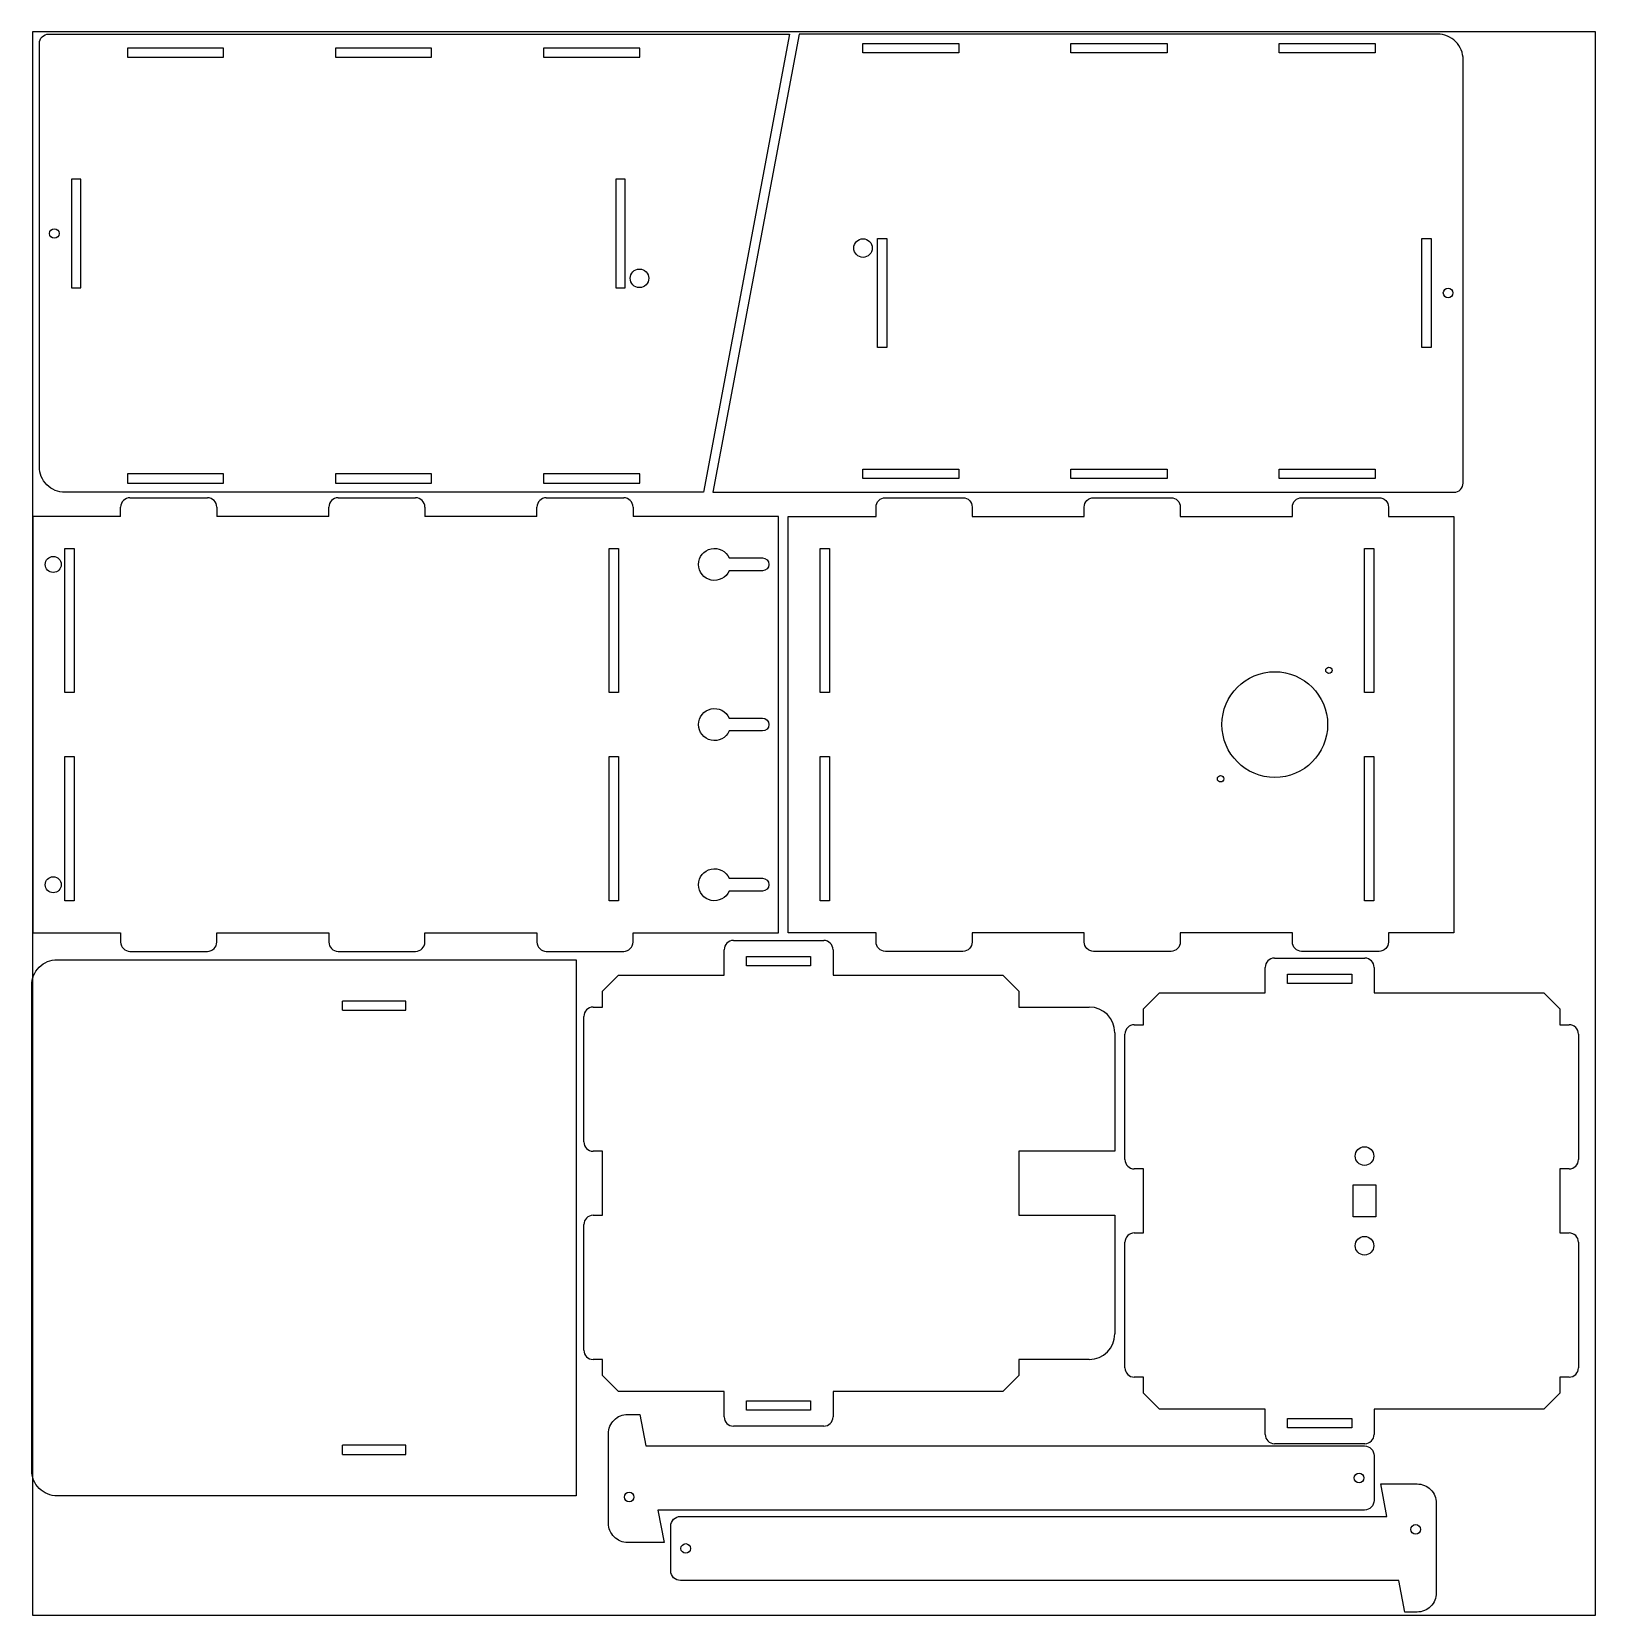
# Model space of a CAD drawing. Header units: millimetres. Extents: x -188 to 300, y -296 to 198.
import ezdxf

# ---------------------------------------------------------------- set-up
doc = ezdxf.new("R2010")
doc.units = ezdxf.units.MM
doc.layers.get('0').update_dxf_attribs({"linetype": 'CONTINUOUS'})

msp = doc.modelspace()

# ---------------------------------------------------------------- linework, layer by layer
for p, q in [((-160.51, 46.7), (-160.51, 49.6)), ((-157.61, 52.5), (-133.41, 52.5)), ((-130.51, 49.6), (-130.51, 46.7)), ((-95.51, 46.7), (-95.51, 49.6)), ((-92.61, 52.5), (-68.41, 52.5)), ((-65.51, 49.6), (-65.51, 46.7)), ((-30.51, 46.7), (-30.51, 49.6)), ((-27.61, 52.5), (-3.41, 52.5)), ((-0.51, 49.6), (-0.51, 46.7)), ((-187.98, 46.7), (-187.98, -83.3)), ((-160.51, 46.7), (-187.98, 46.7)), ((-95.51, 46.7), (-130.51, 46.7)), ((-30.51, 46.7), (-65.51, 46.7)), ((44.92, 46.7), (-0.51, 46.7)), ((44.92, -83.3), (44.92, 46.7)), ((-187.98, -83.3), (-160.51, -83.3)), ((-160.51, -83.3), (-160.51, -86.2)), ((-130.51, -83.3), (-95.51, -83.3)), ((-130.51, -86.2), (-130.51, -83.3)), ((-95.51, -83.3), (-95.51, -86.2)), ((-65.51, -83.3), (-30.51, -83.3)), ((-65.51, -86.2), (-65.51, -83.3)), ((-30.51, -83.3), (-30.51, -86.2)), ((-0.51, -83.3), (44.92, -83.3)), ((-0.51, -86.2), (-0.51, -83.3)), ((27.95, -96.5), (27.95, -88.6)), ((30.85, -85.7), (59.05, -85.7)), ((61.95, -88.6), (61.95, -96.5)), ((-157.61, -89.1), (-133.41, -89.1)), ((-92.61, -89.1), (-68.41, -89.1)), ((-27.61, -89.1), (-3.41, -89.1)), ((199.81, -91.2), (228.01, -91.2)), ((-5.05, -96.5), (-10.05, -101.5)), ((-5.05, -96.5), (27.95, -96.5)), ((61.95, -96.5), (114.95, -96.5)), ((119.95, -101.5), (114.95, -96.5)), ((196.91, -102), (196.91, -94.1)), ((230.91, -94.1), (230.91, -102)), ((-10.05, -106.5), (-10.05, -101.5)), ((119.95, -101.5), (119.95, -106.5)), ((163.91, -102), (158.91, -107)), ((163.91, -102), (196.91, -102)), ((230.91, -102), (283.91, -102)), ((288.91, -107), (283.91, -102)), ((-91.26, -107.5), (-91.26, -104.6)), ((-71.46, -104.6), (-91.26, -104.6)), ((-91.26, -107.5), (-71.46, -107.5)), ((-71.46, -107.5), (-71.46, -104.6)), ((-12.95, -106.5), (-10.05, -106.5)), ((119.95, -106.5), (141.95, -106.5)), ((158.91, -112), (158.91, -107)), ((288.91, -107), (288.91, -112)), ((-15.85, -148.6), (-15.85, -109.4)), ((156.01, -112), (158.91, -112)), ((288.91, -112), (291.81, -112)), ((149.95, -114.5), (149.95, -151.5)), ((153.11, -154.1), (153.11, -114.9)), ((294.71, -114.9), (294.71, -154.1)), ((-10.05, -151.5), (-12.95, -151.5)), ((-10.05, -161.5), (-10.05, -151.5)), ((119.95, -151.5), (119.95, -161.5)), ((149.95, -151.5), (119.95, -151.5)), ((158.91, -157), (156.01, -157)), ((158.91, -167), (158.91, -157)), ((288.91, -157), (288.91, -167)), ((291.81, -157), (288.91, -157)), ((-10.05, -171.5), (-10.05, -161.5)), ((119.95, -161.5), (119.95, -171.5)), ((158.91, -177), (158.91, -167)), ((288.91, -167), (288.91, -177)), ((-12.95, -171.5), (-10.05, -171.5)), ((119.95, -171.5), (149.95, -171.5)), ((149.95, -171.5), (149.95, -208.5)), ((-15.85, -213.6), (-15.85, -174.4)), ((156.01, -177), (158.91, -177)), ((288.91, -177), (291.81, -177)), ((153.11, -219.1), (153.11, -179.9)), ((294.71, -179.9), (294.71, -219.1)), ((-10.05, -216.5), (-12.95, -216.5)), ((-10.05, -221.5), (-10.05, -216.5)), ((119.95, -216.5), (119.95, -221.5)), ((141.95, -216.5), (119.95, -216.5)), ((-10.05, -221.5), (-5.05, -226.5)), ((114.95, -226.5), (119.95, -221.5)), ((158.91, -222), (156.01, -222)), ((158.91, -227), (158.91, -222)), ((288.91, -222), (288.91, -227)), ((291.81, -222), (288.91, -222)), ((27.95, -226.5), (-5.05, -226.5)), ((27.95, -234.4), (27.95, -226.5)), ((61.95, -226.5), (61.95, -234.4)), ((114.95, -226.5), (61.95, -226.5)), ((158.91, -227), (163.91, -232)), ((283.91, -232), (288.91, -227)), ((196.91, -232), (163.91, -232)), ((196.91, -239.9), (196.91, -232)), ((230.91, -232), (230.91, -239.9)), ((283.91, -232), (230.91, -232)), ((59.05, -237.3), (30.85, -237.3)), ((-91.26, -246.2), (-91.26, -243.3)), ((-71.46, -243.3), (-91.26, -243.3)), ((-91.26, -246.2), (-71.46, -246.2)), ((-71.46, -246.2), (-71.46, -243.3)), ((228.01, -242.8), (199.81, -242.8))]:
    msp.add_line(p, q)
for points in [[(300, 198), (-188, 198), (-188, -296.37), (300, -296.37)], [(-128.42, 190), (-128.42, 192.9), (-158.42, 192.9), (-158.42, 190)], [(-63.42, 190), (-63.42, 192.9), (-93.42, 192.9), (-93.42, 190)], [(1.58, 190), (1.58, 192.9), (-28.42, 192.9), (-28.42, 190)], [(71.24, 194.34), (101.24, 194.34), (101.24, 191.44), (71.24, 191.44)], [(166.24, 194.34), (166.24, 191.44), (136.24, 191.44), (136.24, 194.34)], [(231.24, 194.34), (231.24, 191.44), (201.24, 191.44), (201.24, 194.34)], [(-173, 152), (-175.9, 152), (-175.9, 118), (-173, 118)], [(-3, 152), (-5.9, 152), (-5.9, 118), (-3, 118)], [(78.72, 99.44), (75.82, 99.44), (75.82, 133.44), (78.72, 133.44)], [(248.72, 99.44), (245.82, 99.44), (245.82, 133.44), (248.72, 133.44)], [(-158.42, 60), (-158.42, 57.1), (-128.42, 57.1), (-128.42, 60)], [(-93.42, 60), (-93.42, 57.1), (-63.42, 57.1), (-63.42, 60)], [(-28.42, 57.1), (1.58, 57.1), (1.58, 60), (-28.42, 60)], [(71.24, 58.54), (71.24, 61.44), (101.24, 61.44), (101.24, 58.54)], [(136.24, 58.54), (136.24, 61.44), (166.24, 61.44), (166.24, 58.54)], [(201.24, 58.54), (201.24, 61.44), (231.24, 61.44), (231.24, 58.54)], [(-177.98, 36.7), (-175.08, 36.7), (-175.08, -8.3), (-177.98, -8.3)], [(-7.98, 36.7), (-5.08, 36.7), (-5.08, -8.3), (-7.98, -8.3)], [(57.92, 36.7), (60.82, 36.7), (60.82, -8.3), (57.92, -8.3)], [(227.92, 36.7), (230.82, 36.7), (230.82, -8.3), (227.92, -8.3)], [(-177.98, -28.3), (-175.08, -28.3), (-175.08, -73.3), (-177.98, -73.3)], [(-7.98, -28.3), (-5.08, -28.3), (-5.08, -73.3), (-7.98, -73.3)], [(57.92, -28.3), (60.82, -28.3), (60.82, -73.3), (57.92, -73.3)], [(227.92, -28.3), (230.82, -28.3), (230.82, -73.3), (227.92, -73.3)], [(54.95, -93.6), (34.95, -93.6), (34.95, -90.7), (54.95, -90.7)], [(223.91, -99.1), (203.91, -99.1), (203.91, -96.2), (223.91, -96.2)], [(231.41, -172), (224.41, -172), (224.41, -162), (231.41, -162)], [(34.95, -229.4), (54.95, -229.4), (54.95, -232.3), (34.95, -232.3)], [(203.91, -234.9), (223.91, -234.9), (223.91, -237.8), (203.91, -237.8)]]:
    msp.add_lwpolyline(points, close=True)
for points in [[(-183, 197.24), (48.36, 197.24), (21.45, 54.2), (-177.9, 54.2, -0.414214), (-185.9, 62.2), (-185.9, 194.34, -0.414214)], [(51.36, 197.24), (24.45, 54.2), (255.82, 54.2, 0.414214), (258.72, 57.1), (258.72, 189.24, 0.414214), (250.72, 197.24)], [(235.39, 46.7), (255.82, 46.7), (255.82, -83.3), (235.39, -83.3), (235.39, -86.2, -0.414214), (232.49, -89.1), (208.29, -89.1, -0.414214), (205.39, -86.2), (205.39, -83.3), (170.39, -83.3), (170.39, -86.2, -0.414214), (167.49, -89.1), (143.29, -89.1, -0.414214), (140.39, -86.2), (140.39, -83.3), (105.39, -83.3), (105.39, -86.2, -0.414214), (102.49, -89.1), (78.29, -89.1, -0.414214), (75.39, -86.2), (75.39, -83.3), (47.92, -83.3), (47.92, 46.7), (75.39, 46.7), (75.39, 49.6, -0.414214), (78.29, 52.5), (102.49, 52.5, -0.414214), (105.39, 49.6), (105.39, 46.7), (140.39, 46.7), (140.39, 49.6, -0.414214), (143.29, 52.5), (167.49, 52.5, -0.414214), (170.39, 49.6), (170.39, 46.7), (205.39, 46.7), (205.39, 49.6, -0.414214), (208.29, 52.5), (232.49, 52.5, -0.414214), (235.39, 49.6)], [(39.92, 33.7, -1), (39.92, 29.7), (29.5, 29.7, -4.791288), (29.5, 33.7)], [(39.92, -16.3, -1), (39.92, -20.3), (29.5, -20.3, -4.791288), (29.5, -16.3)], [(39.92, -66.3, -1), (39.92, -70.3), (29.5, -70.3, -4.791288), (29.5, -66.3)], [(-18.3, -259.1), (-180.3, -259.1), (-180.3, -259.1, -0.414214), (-188.3, -251.1), (-188.3, -99.7, -0.414214), (-180.3, -91.7), (-180.3, -91.7), (-18.3, -91.7)], [(-8.17, -239.64, -0.414214), (-2.17, -233.64), (1.66, -233.64), (3.51, -243.5), (227.9, -243.5, -0.414214), (230.9, -246.5), (230.9, -260.5, -0.414214), (227.9, -263.5), (7.28, -263.5), (9.18, -273.64), (-2.17, -273.64, -0.414214), (-8.17, -267.64)], [(250.33, -289.36, -0.414214), (244.33, -295.36), (240.51, -295.36), (238.65, -285.5), (14.27, -285.5, -0.414214), (11.27, -282.5), (11.27, -268.5, -0.414214), (14.27, -265.5), (234.89, -265.5), (232.98, -255.36), (244.33, -255.36, -0.414214), (250.33, -261.36)]]:
    msp.add_lwpolyline(points, format="xyb", close=True)
for centre, radius in [((-181.22, 135), 1.5), ((71.32, 130.44), 2.9), ((1.5, 121), 2.9), ((254.03, 116.44), 1.5), ((-181.56, 31.7), 2.5), ((199.9, -18.3), 16.5), ((216.81, -1.38), 1), ((182.98, -35.22), 1), ((-181.56, -68.3), 2.5), ((227.91, -153), 2.9), ((227.91, -181), 2.9), ((226.22, -253.5), 1.5), ((-1.71, -259.45), 1.5), ((243.88, -269.55), 1.5), ((15.95, -275.5), 1.5)]:
    msp.add_circle(centre, radius)
for centre, radius, start, end in [((-157.61, 49.6), 2.9, 90, 180), ((-133.41, 49.6), 2.9, 0, 90), ((-92.61, 49.6), 2.9, 90, 180), ((-68.41, 49.6), 2.9, 0, 90), ((-27.61, 49.6), 2.9, 90, 180), ((-3.41, 49.6), 2.9, 0, 90), ((-157.61, -86.2), 2.9, 180, 270), ((-133.41, -86.2), 2.9, 270, 360), ((-92.61, -86.2), 2.9, 180, 270), ((-68.41, -86.2), 2.9, 270, 360), ((-27.61, -86.2), 2.9, 180, 270), ((-3.41, -86.2), 2.9, 270, 360), ((30.85, -88.6), 2.9, 90, 180), ((59.05, -88.6), 2.9, 0, 90), ((199.81, -94.1), 2.9, 90, 180), ((228.01, -94.1), 2.9, 0, 90), ((-12.95, -109.4), 2.9, 90, 180), ((141.95, -114.5), 8, 0, 90), ((156.01, -114.9), 2.9, 90, 180), ((291.81, -114.9), 2.9, 0, 90), ((-12.95, -148.6), 2.9, 180, 270), ((156.01, -154.1), 2.9, 180, 270), ((291.81, -154.1), 2.9, 270, 360), ((-12.95, -174.4), 2.9, 90, 180), ((156.01, -179.9), 2.9, 90, 180), ((291.81, -179.9), 2.9, 0, 90), ((141.95, -208.5), 8, 270, 360), ((-12.95, -213.6), 2.9, 180, 270), ((156.01, -219.1), 2.9, 180, 270), ((291.81, -219.1), 2.9, 270, 360), ((30.85, -234.4), 2.9, 180, 270), ((59.05, -234.4), 2.9, -90, 0), ((199.81, -239.9), 2.9, 180, 270), ((228.01, -239.9), 2.9, 270, 360)]:
    msp.add_arc(centre, radius, start, end)

doc.saveas('drawing.dxf')
